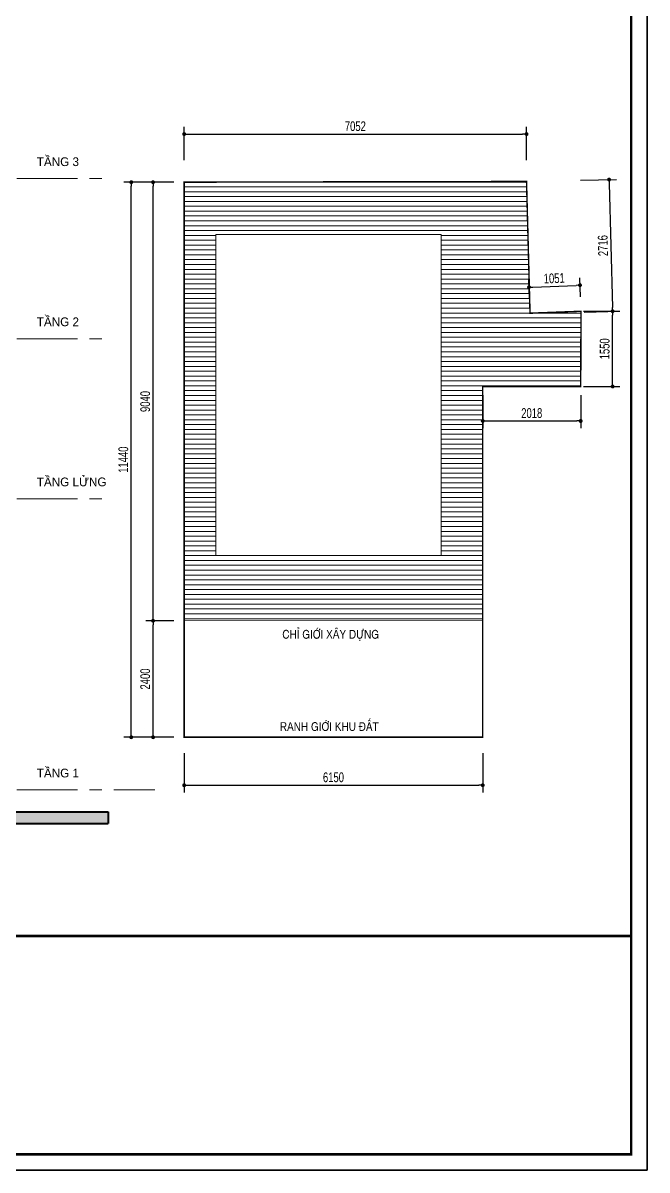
# Model space of a CAD drawing. Header units: millimetres. Extents: x 942520 to 1056220, y -189448 to -147448.
# Drawn here: x 1043366 to 1056220, y -189448 to -165805 of the extents above; entities that cross this region are included whole.
import ezdxf

# ---------------------------------------------------------------- set-up
doc = ezdxf.new("R2010")
doc.units = ezdxf.units.MM
doc.header["$MEASUREMENT"] = 0
doc.header["$PDMODE"] = 2
doc.header["$PDSIZE"] = 1
doc.linetypes.add('ACAD_ISO03W100', pattern=[30, 12, -18])
doc.linetypes.add('CENTER', pattern=[2, 1.25, -0.25, 0.25, -0.25])
doc.layers.get('DEFPOINTS').update_dxf_attribs({"color": 1})
for name, color, linetype, lineweight in [('DWGshare.com_1', 7, 'Continuous', 35), ('DWGshare.com_10', 126, 'Continuous', 13), ('DWGshare.com_12', 139, 'CENTER', 9), ('DWGshare.com_2', 1, 'Continuous', 40), ('DWGshare.com_4', 159, 'Continuous', 9), ('DWGshare.com_9', 122, 'Continuous', 15)]:
    doc.layers.add(name, color=color, linetype=linetype, lineweight=lineweight)
doc.layers.add('DWGshare.com_14', color=2, linetype='Continuous')
doc.styles.add('DWGshare.com_1', font='VHARIALN.TTF')
doc.styles.add('DWGshare.com_2', font='VHAVAN.TTF')
doc.styles.add('DWGshare.com_3', font='VHARIALN.TTF', dxfattribs={"width": 0.85})
doc.dimstyles.new('DWGshare.com_1', dxfattribs={"dimscale": 100, "dimtxt": 1.8, "dimasz": 0.8, "dimexe": 1.5, "dimexo": 0, "dimgap": 0.6, "dimtad": 1, "dimdec": 0, "dimlfac": 2, "dimzin": 0, "dimdsep": 46, "dimtxsty": 'DWGshare.com_3', "dimblk": 'DWGshare.com_38', "dimcen": 0, "dimclrd": 256, "dimclre": 256, "dimclrt": 124, "dimazin": 2, "dimtfac": 0.75, "dimtdec": 0, "dimtix": 1, "dimtmove": 2, "dimatfit": 2, "dimfxl": 1, "dimtolj": 1, "dimtzin": 0, "dimarcsym": 0})

# ---------------------------------------------------------------- blocks, each defined once
blk = doc.blocks.new('DWGshare.com_99')
at = {"layer": 'DWGshare.com_14', "linetype": 'ACAD_ISO03W100', "ltscale": 20, "const_width": 30, "flags": 128}
blk.add_lwpolyline([(7052, 11454), (7124, 8739), (8174, 8779), (8168, 7229), (6150, 7229), (6150, 0), (0, 0), (0, 11440), (7052, 11454)], dxfattribs=at)
blk = doc.blocks.new('DWGshare.com_38')
at = {"color": 0, "linetype": 'ByBlock', "lineweight": -2}
blk.add_line((-0.5, 0), (-1, 0), dxfattribs=at)
at = {"color": 0, "linetype": 'ByBlock', "const_width": 0.5}
blk.add_lwpolyline([(-0.25, 0, 1), (0.25, 0, 1)], format="xyb", close=True, dxfattribs=at)
blk = doc.blocks.new('*D165')
at = {"layer": 'DEFPOINTS', "color": 0, "ltscale": 20, "transparency": 16777216}
for p in [(1053738, -168096), (1046686, -168632), (1053738, -168632)]:
    blk.add_point(p, dxfattribs=at)
at = {"layer": 'DWGshare.com_10', "lineweight": -2, "ltscale": 20, "transparency": 16777216}
for p, q in [((1046686, -168632), (1046686, -167946)), ((1046766, -168096), (1053658, -168096)), ((1053738, -168632), (1053738, -167946))]:
    blk.add_line(p, q, dxfattribs=at)
at = {"layer": 'DWGshare.com_10', "lineweight": -2, "ltscale": 20, "transparency": 16777216, "xscale": 80, "yscale": 80, "zscale": 80, "rotation": 180}
blk.add_blockref('DWGshare.com_38', (1046686, -168096), dxfattribs=at)
at = {"layer": 'DWGshare.com_10', "lineweight": -2, "ltscale": 20, "transparency": 16777216, "xscale": 80, "yscale": 80, "zscale": 80}
blk.add_blockref('DWGshare.com_38', (1053738, -168096), dxfattribs=at)
at = {"layer": 'DWGshare.com_10', "color": 124, "ltscale": 20, "transparency": 16777216, "insert": (1050212, -167934), "char_height": 200, "attachment_point": 5, "style": 'DWGshare.com_3'}
blk.add_mtext('\\A1;7052', dxfattribs=at)
blk = doc.blocks.new('DWGshare.com_108')
at = {"color": 0, "linetype": 'ByBlock', "lineweight": -2}
for p, q in [((-1, 0.17), (0, 0)), ((-1, 0.17), (-1, -0.17)), ((0, 0), (-1, -0.17))]:
    blk.add_line(p, q, dxfattribs=at)
blk = doc.blocks.new('*D166')
at = {"layer": 'DEFPOINTS', "color": 0, "ltscale": 20, "transparency": 16777216}
for p in [(1046686, -180855), (1052836, -180855), (1052836, -181516)]:
    blk.add_point(p, dxfattribs=at)
at = {"layer": 'DWGshare.com_10', "lineweight": -2, "ltscale": 20, "transparency": 16777216}
for p, q in [((1046686, -180855), (1046686, -181666)), ((1052836, -180855), (1052836, -181666)), ((1046766, -181516), (1052756, -181516))]:
    blk.add_line(p, q, dxfattribs=at)
at = {"layer": 'DWGshare.com_10', "lineweight": -2, "ltscale": 20, "transparency": 16777216, "xscale": 80, "yscale": 80, "zscale": 80, "rotation": 180}
blk.add_blockref('DWGshare.com_38', (1046686, -181516), dxfattribs=at)
at = {"layer": 'DWGshare.com_10', "lineweight": -2, "ltscale": 20, "transparency": 16777216, "xscale": 80, "yscale": 80, "zscale": 80}
blk.add_blockref('DWGshare.com_38', (1052836, -181516), dxfattribs=at)
at = {"layer": 'DWGshare.com_10', "color": 124, "ltscale": 20, "transparency": 16777216, "insert": (1049761, -181354), "char_height": 200, "attachment_point": 5, "style": 'DWGshare.com_3'}
blk.add_mtext('\\A1;6150', dxfattribs=at)
blk = doc.blocks.new('*D167')
at = {"layer": 'DEFPOINTS', "color": 0, "ltscale": 20, "transparency": 16777216}
for p in [(1054839, -171211), (1053799, -171493), (1054849, -171453)]:
    blk.add_point(p, dxfattribs=at)
at = {"layer": 'DWGshare.com_10', "lineweight": -2, "ltscale": 20, "transparency": 16777216}
for p, q in [((1053799, -171493), (1053784, -171101)), ((1054849, -171453), (1054834, -171061)), ((1053869, -171248), (1054759, -171214))]:
    blk.add_line(p, q, dxfattribs=at)
at = {"layer": 'DWGshare.com_10', "lineweight": -2, "ltscale": 20, "transparency": 16777216, "xscale": 80, "yscale": 80, "zscale": 80}
for p, rotation in [((1054839, -171211), 2.198662925557448), ((1053789, -171251), 182.1986629255574)]:
    blk.add_blockref('DWGshare.com_38', p, dxfattribs=dict(at, rotation=rotation))
at = {"layer": 'DWGshare.com_10', "color": 124, "ltscale": 20, "transparency": 16777216, "insert": (1054308, -171069), "char_height": 200, "attachment_point": 5, "rotation": 2.1987, "style": 'DWGshare.com_3'}
blk.add_mtext('\\A1;1051', dxfattribs=at)
blk = doc.blocks.new('*D168')
at = {"layer": 'DEFPOINTS', "color": 0, "ltscale": 20, "transparency": 16777216}
for p in [(1046046, -178127), (1046472, -178127), (1046472, -180527)]:
    blk.add_point(p, dxfattribs=at)
at = {"layer": 'DWGshare.com_10', "lineweight": -2, "ltscale": 20, "transparency": 16777216}
for p, q in [((1046472, -178127), (1045896, -178127)), ((1046046, -180447), (1046046, -178207)), ((1046472, -180527), (1045896, -180527))]:
    blk.add_line(p, q, dxfattribs=at)
at = {"layer": 'DWGshare.com_10', "lineweight": -2, "ltscale": 20, "transparency": 16777216, "xscale": 80, "yscale": 80, "zscale": 80}
for p, rotation in [((1046046, -178127), 90), ((1046046, -180527), 270)]:
    blk.add_blockref('DWGshare.com_38', p, dxfattribs=dict(at, rotation=rotation))
at = {"layer": 'DWGshare.com_10', "color": 124, "ltscale": 20, "transparency": 16777216, "insert": (1045884, -179327), "char_height": 200, "attachment_point": 5, "rotation": 90, "style": 'DWGshare.com_3'}
blk.add_mtext('\\A1;2400', dxfattribs=at)
blk = doc.blocks.new('*D169')
at = {"layer": 'DEFPOINTS', "color": 0, "ltscale": 20, "transparency": 16777216}
for p in [(1046046, -169087), (1046472, -169087), (1046472, -178127)]:
    blk.add_point(p, dxfattribs=at)
at = {"layer": 'DWGshare.com_10', "lineweight": -2, "ltscale": 20, "transparency": 16777216}
for p, q in [((1046472, -169087), (1045896, -169087)), ((1046046, -178047), (1046046, -169167)), ((1046472, -178127), (1045896, -178127))]:
    blk.add_line(p, q, dxfattribs=at)
at = {"layer": 'DWGshare.com_10', "lineweight": -2, "ltscale": 20, "transparency": 16777216, "xscale": 80, "yscale": 80, "zscale": 80}
for p, rotation in [((1046046, -169087), 90), ((1046046, -178127), 270)]:
    blk.add_blockref('DWGshare.com_38', p, dxfattribs=dict(at, rotation=rotation))
at = {"layer": 'DWGshare.com_10', "color": 124, "ltscale": 20, "transparency": 16777216, "insert": (1045884, -173607), "char_height": 200, "attachment_point": 5, "rotation": 90, "style": 'DWGshare.com_3'}
blk.add_mtext('\\A1;9040', dxfattribs=at)
blk = doc.blocks.new('*D170')
at = {"layer": 'DEFPOINTS', "color": 0, "ltscale": 20, "transparency": 16777216}
for p in [(1045596, -169087), (1046472, -169087), (1046472, -180527)]:
    blk.add_point(p, dxfattribs=at)
at = {"layer": 'DWGshare.com_10', "lineweight": -2, "ltscale": 20, "transparency": 16777216}
for p, q in [((1046472, -169087), (1045446, -169087)), ((1045596, -180447), (1045596, -169167)), ((1046472, -180527), (1045446, -180527))]:
    blk.add_line(p, q, dxfattribs=at)
at = {"layer": 'DWGshare.com_10', "lineweight": -2, "ltscale": 20, "transparency": 16777216, "xscale": 80, "yscale": 80, "zscale": 80}
for p, rotation in [((1045596, -169087), 90), ((1045596, -180527), 270)]:
    blk.add_blockref('DWGshare.com_38', p, dxfattribs=dict(at, rotation=rotation))
at = {"layer": 'DWGshare.com_10', "color": 124, "ltscale": 20, "transparency": 16777216, "insert": (1045434, -174807), "char_height": 200, "attachment_point": 5, "rotation": 90, "style": 'DWGshare.com_3'}
blk.add_mtext('\\A1;11440', dxfattribs=at)
blk = doc.blocks.new('*D171')
at = {"layer": 'DEFPOINTS', "color": 0, "ltscale": 20, "transparency": 16777216}
for p in [(1054850, -169048), (1054922, -171763), (1055511, -171747)]:
    blk.add_point(p, dxfattribs=at)
at = {"layer": 'DWGshare.com_10', "lineweight": -2, "ltscale": 20, "transparency": 16777216}
for p, q in [((1054850, -169048), (1055588, -169029)), ((1055440, -169113), (1055508, -171667)), ((1054922, -171763), (1055660, -171743))]:
    blk.add_line(p, q, dxfattribs=at)
at = {"layer": 'DWGshare.com_10', "lineweight": -2, "ltscale": 20, "transparency": 16777216, "xscale": 80, "yscale": 80, "zscale": 80}
for p, rotation in [((1055438, -169033), 91.52265884561223), ((1055511, -171747), 271.5226588456122)]:
    blk.add_blockref('DWGshare.com_38', p, dxfattribs=dict(at, rotation=rotation))
at = {"layer": 'DWGshare.com_10', "color": 124, "ltscale": 20, "transparency": 16777216, "insert": (1055312, -170394), "char_height": 200, "attachment_point": 5, "rotation": 91.5227, "style": 'DWGshare.com_3'}
blk.add_mtext('\\A1;2716', dxfattribs=at)
blk = doc.blocks.new('*D172')
at = {"layer": 'DEFPOINTS', "color": 0, "ltscale": 20, "transparency": 16777216}
for p in [(1054910, -171747), (1055511, -171747), (1054910, -173297)]:
    blk.add_point(p, dxfattribs=at)
at = {"layer": 'DWGshare.com_10', "lineweight": -2, "ltscale": 20, "transparency": 16777216}
for p, q in [((1054910, -171747), (1055661, -171747)), ((1055511, -173217), (1055511, -171827)), ((1054910, -173297), (1055661, -173297))]:
    blk.add_line(p, q, dxfattribs=at)
at = {"layer": 'DWGshare.com_10', "lineweight": -2, "ltscale": 20, "transparency": 16777216, "xscale": 80, "yscale": 80, "zscale": 80}
for p, rotation in [((1055511, -171747), 90), ((1055511, -173297), 270)]:
    blk.add_blockref('DWGshare.com_38', p, dxfattribs=dict(at, rotation=rotation))
at = {"layer": 'DWGshare.com_10', "color": 124, "ltscale": 20, "transparency": 16777216, "insert": (1055348, -172522), "char_height": 200, "attachment_point": 5, "rotation": 90, "style": 'DWGshare.com_3'}
blk.add_mtext('\\A1;1550', dxfattribs=at)
blk = doc.blocks.new('*D173')
at = {"layer": 'DEFPOINTS', "color": 0, "ltscale": 20, "transparency": 16777216}
for p in [(1052836, -173475), (1054853, -173475), (1054853, -174009)]:
    blk.add_point(p, dxfattribs=at)
at = {"layer": 'DWGshare.com_10', "lineweight": -2, "ltscale": 20, "transparency": 16777216}
for p, q in [((1052836, -173475), (1052836, -174159)), ((1054853, -173475), (1054853, -174159)), ((1052916, -174009), (1054773, -174009))]:
    blk.add_line(p, q, dxfattribs=at)
at = {"layer": 'DWGshare.com_10', "lineweight": -2, "ltscale": 20, "transparency": 16777216, "xscale": 80, "yscale": 80, "zscale": 80, "rotation": 180}
blk.add_blockref('DWGshare.com_38', (1052836, -174009), dxfattribs=at)
at = {"layer": 'DWGshare.com_10', "lineweight": -2, "ltscale": 20, "transparency": 16777216, "xscale": 80, "yscale": 80, "zscale": 80}
blk.add_blockref('DWGshare.com_38', (1054853, -174009), dxfattribs=at)
at = {"layer": 'DWGshare.com_10', "color": 124, "ltscale": 20, "transparency": 16777216, "insert": (1053845, -173847), "char_height": 200, "attachment_point": 5, "style": 'DWGshare.com_3'}
blk.add_mtext('\\A1;2018', dxfattribs=at)
blk = doc.blocks.new('DWGshare.com_81')
at = {"color": 139}
for p, q in [((-9650, 41768), (-9650, 650)), ((-650, 41768), (-650, 650))]:
    blk.add_line(p, q, dxfattribs=at)
blk.add_lwpolyline([(-84000, 59400), (-84000, 0), (0, 0), (0, 59400)], close=True, dxfattribs=at)
at = {"color": 139, "const_width": 100}
for points in [[(-9650, 650), (-82567, 650), (-82567, 58750), (-9650, 58750)], [(-650, 650), (-9650, 650), (-9650, 58750), (-650, 58750)]]:
    blk.add_lwpolyline(points, close=True, dxfattribs=at)

msp = doc.modelspace()

# ---------------------------------------------------------------- hatches: boundary and pattern name
at = {"layer": 'DWGshare.com_4', "linetype": 'ByBlock', "ltscale": 20}
h = msp.add_hatch(color=256, dxfattribs=at)
h.dxf.hatch_style = 1
h.paths.add_polyline_path([(1031604.1, -159112.9), (1031604.1, -159612.9), (1031824.1, -159612.9), (1031824.1, -159112.9)])
edge = h.paths.add_edge_path()
edge.add_line((1031604.1, -159612.9), (1031824.1, -159612.9))
h.paths.add_polyline_path([(1029883.1, -168019), (1029883.1, -168660.6), (1030351, -168660.6), (1030351, -168019)], flags=9)
h.paths.add_polyline_path([(1030333.2, -157347.1), (1030333.2, -157880.4), (1030801.1, -157880.4), (1030801.1, -157347.1)], flags=9)
h.paths.add_polyline_path([(1030343.7, -155772.4), (1030343.7, -156154.9), (1030764.8, -156154.9), (1030764.8, -155772.4)], flags=9)
h.paths.add_polyline_path([(1030333.2, -160497.1), (1030333.2, -161030.4), (1030801.1, -161030.4), (1030801.1, -160497.1)], flags=9)
h.paths.add_polyline_path([(1028433.4, -159109), (1029156.1, -159109), (1029156.1, -158833.3), (1028433.4, -158833.3)], flags=9)
h.paths.add_polyline_path([(1028334.9, -159089.9), (1028629.6, -159089.9), (1028629.6, -158911.2), (1028334.9, -158911.2)], flags=9)
h.paths.add_polyline_path([(1027927.1, -159105.1), (1028429.9, -159105.1), (1028429.9, -158834), (1027927.1, -158834)], flags=9)
h.paths.add_polyline_path([(1028433.4, -156109), (1029156.1, -156109), (1029156.1, -155833.3), (1028433.4, -155833.3)], flags=9)
h.paths.add_polyline_path([(1028334.9, -156089.9), (1028629.6, -156089.9), (1028629.6, -155911.2), (1028334.9, -155911.2)], flags=9)
h.paths.add_polyline_path([(1027927.1, -156105.1), (1028429.9, -156105.1), (1028429.9, -155834), (1027927.1, -155834)], flags=9)
h.paths.add_polyline_path([(1027781.1, -181964.9), (1029235.2, -181964.9), (1029235.2, -181589.6), (1027781.1, -181589.6)], flags=9)
h.paths.add_polyline_path([(1043584.6, -175424.3), (1045126.4, -175424.3), (1045126.4, -175026.9), (1043584.6, -175026.9)], flags=9)
h.paths.add_polyline_path([(1043584.6, -162320.7), (1044948.6, -162320.7), (1044948.6, -161923.3), (1043584.6, -161923.3)], flags=9)
h.paths.add_polyline_path([(1043584.6, -165524.3), (1044596.5, -165524.3), (1044596.5, -165126.9), (1043584.6, -165126.9)], flags=9)
h.paths.add_polyline_path([(1043584.6, -168824.3), (1044596.5, -168824.3), (1044596.5, -168426.9), (1043584.6, -168426.9)], flags=9)
h.paths.add_polyline_path([(1043584.6, -172124.3), (1044596.5, -172124.3), (1044596.5, -171726.9), (1043584.6, -171726.9)], flags=9)
h.paths.add_polyline_path([(1043584.6, -181424.3), (1044596.5, -181424.3), (1044596.5, -181026.9), (1043584.6, -181026.9)], flags=9)
h.paths.add_polyline_path([(1048633.6, -178617.1), (1050763.3, -178617.1), (1050763.3, -178174.3), (1048633.6, -178174.3)], flags=9)
h.paths.add_polyline_path([(1048595.3, -180460.9), (1050756.5, -180460.9), (1050756.5, -180094.4), (1048595.3, -180094.4)], flags=9)
h.paths.add_polyline_path([(1041204.4, -175466), (1042396.2, -175466), (1042396.2, -175108.7), (1041204.4, -175108.7)], flags=9)
h.paths.add_polyline_path([(1047692.5, -171943.3), (1050711.1, -171943.3), (1050711.1, -171482.2), (1047692.5, -171482.2)], flags=9)
h.paths.add_polyline_path([(1047690, -174404.6), (1050894.4, -174404.6), (1050894.4, -174007.1), (1047690, -174007.1)], flags=9)
h.paths.add_polyline_path([(1050764.2, -173590.1), (1051545.5, -173590.1), (1051545.5, -173315.2), (1050764.2, -173315.2)], flags=9)
h.paths.add_polyline_path([(1047688.4, -174084.3), (1051757.3, -174084.3), (1051757.3, -173677.4), (1047688.4, -173677.4)], flags=9)
h.paths.add_polyline_path([(1047654.1, -173305.6), (1051750.3, -173305.6), (1051750.3, -172908.2), (1047654.1, -172908.2)], flags=9)
h.paths.add_polyline_path([(1047670.1, -172883.4), (1051600.6, -172883.4), (1051600.6, -172467.8), (1047670.1, -172467.8)], flags=9)
h.paths.add_polyline_path([(1047682.3, -172414), (1051744.7, -172414), (1051744.7, -171981.6), (1047682.3, -171981.6)], flags=9)
h.paths.add_polyline_path([(1047599.9, -175849.2), (1050215.7, -175849.2), (1050215.7, -175462.2), (1047599.9, -175462.2)], flags=9)
h.paths.add_polyline_path([(1047676, -176656), (1050245.2, -176656), (1050245.2, -176199.6), (1047676, -176199.6)], flags=9)
h.paths.add_polyline_path([(1029388.1, -154762.4), (1031549.3, -154762.4), (1031549.3, -154395.9), (1029388.1, -154395.9)], flags=9)
h.paths.add_polyline_path([(1043107.7, -154762.4), (1045268.9, -154762.4), (1045268.9, -154395.9), (1043107.7, -154395.9)], flags=9)
h.paths.add_polyline_path([(1040714, -154820), (1042843.7, -154820), (1042843.7, -154377.3), (1040714, -154377.3)], flags=9)
h.paths.add_polyline_path([(1038323.2, -159447.5), (1040310.6, -159447.5), (1040310.6, -159085.6), (1038323.2, -159085.6)], flags=9)
h = msp.add_hatch(color=256, dxfattribs=at)
h.paths.add_polyline_path([(1035934.1, -169512.9), (1035714.1, -169512.9), (1035714.1, -169112.9), (1031824.1, -169112.9), (1031824.1, -169512.9), (1031604.1, -169512.9), (1031604.1, -169012.9), (1040644.1, -169012.9), (1040644.1, -169412.9), (1041624.1, -169412.9), (1041624.1, -169012.9), (1041844.1, -169012.9), (1041844.1, -169512.9), (1040424.1, -169512.9), (1040424.1, -169112.9), (1035934.1, -169112.9)])
h.paths.add_polyline_path([(1040644.1, -172312.9), (1040644.1, -172712.9), (1041624.1, -172712.9), (1041624.1, -172312.9), (1041844.1, -172312.9), (1041844.1, -172812.9), (1040424.1, -172812.9), (1040424.1, -172412.9), (1035934.1, -172412.9), (1035934.1, -172812.9), (1035714.1, -172812.9), (1035714.1, -172412.9), (1031824.1, -172412.9), (1031824.1, -172812.9), (1031604.1, -172812.9), (1031604.1, -172312.9)])
h.paths.add_polyline_path([(1035934.1, -166212.9), (1035714.1, -166212.9), (1035714.1, -165812.9), (1031824.1, -165812.9), (1031824.1, -166212.9), (1031604.1, -166212.9), (1031604.1, -165712.9), (1040644.1, -165712.9), (1040644.1, -166112.9), (1041624.1, -166112.9), (1041624.1, -165712.9), (1041844.1, -165712.9), (1041844.1, -166212.9), (1040424.1, -166212.9), (1040424.1, -165812.9), (1035934.1, -165812.9)])
h.paths.add_polyline_path([(1033684.1, -166712.9), (1033574.1, -166712.9), (1033574.1, -166612.9), (1033684.1, -166612.9)])
h.paths.add_polyline_path([(1037134.1, -175612.9), (1037134.1, -175712.9), (1035934.1, -175712.9), (1035934.1, -176112.9), (1035714.1, -176112.9), (1035714.1, -175712.9), (1031824.1, -175712.9), (1031824.1, -176112.9), (1031604.1, -176112.9), (1031604.1, -175612.9)])
h.paths.add_polyline_path([(1040424.1, -175612.9), (1040644.1, -175612.9), (1040644.1, -176012.9), (1040644.1, -176112.9), (1040424.1, -176112.9)])
h.paths.add_polyline_path([(1033684.1, -163412.9), (1033574.1, -163412.9), (1033574.1, -163312.9), (1033684.1, -163312.9)])
h.paths.add_polyline_path([(1035934.1, -162912.9), (1035714.1, -162912.9), (1035714.1, -162512.9), (1031824.1, -162512.9), (1031824.1, -162912.9), (1031604.1, -162912.9), (1031604.1, -162412.9), (1035934.1, -162412.9), (1037054.1, -162412.9), (1037054.1, -162512.8), (1035934.1, -162512.9), (1035934.1, -162812.9), (1040424.1, -162812.9), (1040424.1, -162412.9), (1040644.1, -162412.9), (1040644.1, -162812.9), (1040644.1, -162912.9), (1040424.1, -162912.9)])
h.paths.add_polyline_path([(1042824.1, -175912.9), (1043044.1, -175912.9), (1043044.1, -176362.9), (1042824.1, -176362.9)])
h.paths.add_polyline_path([(1033684.1, -160162.9), (1033574.1, -160162.9), (1033574.1, -160062.9), (1033684.1, -160062.9)])
h.paths.add_polyline_path([(1041544.1, -181762.9), (1043044.1, -182062.9), (1045121.7, -182062.9), (1045121.7, -182305.8), (1026844.8, -182305.8), (1026844.8, -182062.9), (1031604.1, -182062.9), (1031604.1, -181762.9)])
h.paths.add_polyline_path([(1040424.1, -159112.9), (1040644.1, -159112.9), (1040644.1, -159612.6), (1040424.1, -159612.6)])
at = {"layer": 'DWGshare.com_4', "linetype": 'Continuous'}
h = msp.add_hatch(dxfattribs=at)
h.set_pattern_fill('_USER', color=256, scale=100, pattern_type=0)
h.set_pattern_definition([(0, (344004.85, -75983.68), (0, 100), [])])
h.paths.add_polyline_path([(1053737.9, -169072.9), (1053810, -171787.6), (1054859.9, -171747.3), (1054853.4, -173297.3), (1052835.6, -173297.3), (1052835.6, -178126.7), (1046685.6, -178126.7), (1046685.6, -169086.7)])
h.paths.add_polyline_path([(1051976.4, -176783), (1047337.3, -176783), (1047337.3, -170161.9), (1051976.4, -170161.9)])

# ---------------------------------------------------------------- linework, layer by layer
at = {"layer": 'DWGshare.com_12', "ltscale": 1000}
for p, q in [((1027237.8, -169012.9, 0), (1045121.7, -169012.9, 0)), ((1027237.8, -172312.9, 0), (1045121.7, -172312.9, 0)), ((1027237.8, -175612.9, 0), (1045121.7, -175612.9, 0)), ((1027237.8, -181612.9, 0), (1046082.1, -181612.9, 0))]:
    msp.add_line(p, q, dxfattribs=at)
at = {"layer": 'DWGshare.com_2', "linetype": 'Continuous'}
for p in [(1045121.7, -182062.9), (1026844.8, -182305.8)]:
    msp.add_line(p, (1045121.7, -182305.8), dxfattribs=at)
at = {"layer": 'DWGshare.com_2', "linetype": 'ACAD_ISO03W100', "ltscale": 20, "const_width": 15, "elevation": 0}
msp.add_lwpolyline([(1046685.6, -178126.7), (1052835.6, -178126.7)], dxfattribs=at)
at = {"layer": 'DWGshare.com_2', "linetype": 'Continuous', "elevation": 0}
msp.add_lwpolyline([(1041544.1, -181762.9), (1043044.1, -182062.9), (1043044.1, -182062.9), (1045121.7, -182062.9)], dxfattribs=at)
at = {"layer": 'DWGshare.com_4', "linetype": 'Continuous', "elevation": 0}
msp.add_lwpolyline([(1047337.3, -176783), (1051976.4, -176783), (1051976.4, -170161.9), (1047337.3, -170161.9)], close=True, dxfattribs=at)

# ---------------------------------------------------------------- block references
at = {"layer": 'DWGshare.com_1', "xscale": 0.5, "yscale": 0.5, "zscale": 0.5, "rotation": 270}
msp.add_blockref('DWGshare.com_81', (1026519.8, -189447.9), dxfattribs=at)
at = {"layer": 'DWGshare.com_14', "linetype": 'Continuous'}
msp.add_blockref('DWGshare.com_99', (1046685.6, -180526.7, 0), dxfattribs=at)

# ---------------------------------------------------------------- texts
at = {"layer": 'DWGshare.com_9'}
for s, style, p in [('tÇng 3', 'DWGshare.com_2', (1043650.8, -168754.9, 0)), ('tÇng 2', 'DWGshare.com_2', (1043650.8, -172054.9, 0)), ('tÇng LöNG', 'DWGshare.com_2', (1043650.8, -175354.9, 0)), ('chØ giíi x©y dùng', 'DWGshare.com_1', (1048707.4, -178495.3, 0)), ('ranh giíi khu ®Êt', 'DWGshare.com_1', (1048656.4, -180396.8, 0)), ('tÇng 1', 'DWGshare.com_2', (1043650.8, -181354.9, 0))]:
    msp.add_text(s, height=180, dxfattribs=dict(at, style=style)).set_placement(p)

# ---------------------------------------------------------------- dimensions: what is measured, and where the dimension line sits
at = {"layer": 'DWGshare.com_10', "ltscale": 20}
for base, p1, p2, picture, middle in [((1053737.9, -168096.3, 0), (1046685.6, -168632.2, 0), (1053737.9, -168632.2, 0), '*D165', (1050211.7, -167934.2, 0)), ((1054853.4, -174009.1, 0), (1052835.6, -173475.2, 0), (1054853.4, -173475.2, 0), '*D173', (1053844.5, -173847, 0)), ((1052835.6, -181516.1, 0), (1046685.6, -180855.1, 0), (1052835.6, -180855.1, 0), '*D166', (1049760.6, -181354, 0))]:
    dim = msp.add_linear_dim(base=base, p1=p1, p2=p2, dimstyle='DWGshare.com_1', override={"dimtxt": 2, "dimlfac": 1, "dimldrblk": 'DWGshare.com_108'}, dxfattribs=at)
    dim.commit()
    dim.dimension.update_dxf_attribs({"geometry": picture, "text_midpoint": middle})
for base, p1, p2, angle, picture, middle in [((1045595.9, -169086.7, 0), (1046471.5, -180526.7, 0), (1046471.5, -169086.7, 0), 270, '*D170', (1045433.7, -174806.7, 0)), ((1046045.9, -169086.7, 0), (1046471.5, -178126.7, 0), (1046471.5, -169086.7, 0), 270, '*D169', (1045883.7, -173606.7, 0)), ((1055510.5, -171747.3, 0), (1054909.7, -173297.3, 0), (1054909.7, -171747.3, 0), 90, '*D172', (1055348.4, -172522.3, 0))]:
    dim = msp.add_linear_dim(base=base, p1=p1, p2=p2, angle=angle, dimstyle='DWGshare.com_1', override={"dimtxt": 2, "dimlfac": 1, "dimldrblk": 'DWGshare.com_108'}, dxfattribs=at)
    dim.commit()
    dim.dimension.update_dxf_attribs({"geometry": picture, "text_midpoint": middle})
for p1, p2, distance, picture, middle in [((1054849.7, -169048.3, 0), (1054921.9, -171762.9, 0), 588.9, '*D171', (1055312.4, -170394.3, 0)), ((1053798.7, -171493.1, 0), (1054848.6, -171452.8, 0), 242, '*D167', (1054308.2, -171069.1, 0)), ((1046471.5, -180526.7, 0), (1046471.5, -178126.7, 0), 425.7, '*D168', (1045883.7, -179326.7, 0))]:
    dim = msp.add_aligned_dim(p1=p1, p2=p2, distance=distance, dimstyle='DWGshare.com_1', override={"dimtxt": 2, "dimlfac": 1, "dimldrblk": 'DWGshare.com_108'}, dxfattribs=at)
    dim.commit()
    dim.dimension.update_dxf_attribs({"geometry": picture, "text_midpoint": middle})

doc.saveas('drawing.dxf')
